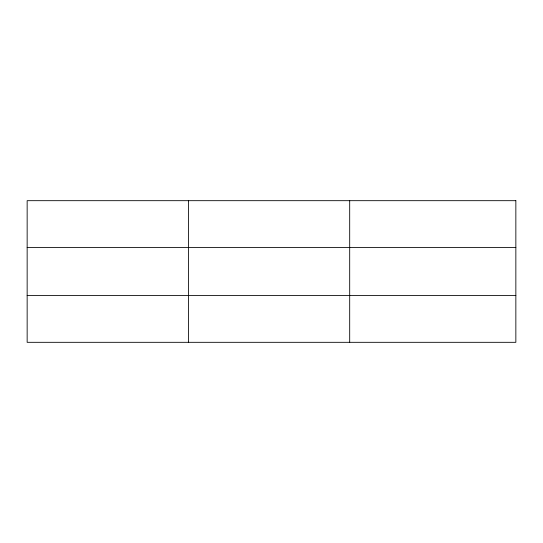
<?xml version="1.0" encoding="UTF-8"?>
<svg xmlns="http://www.w3.org/2000/svg" width="543" height="543" viewBox="0 0 543 543"><rect width="100%" height="100%" fill="white"/><g stroke="black" fill="none" stroke-linecap="round" stroke-linejoin="round"><path stroke-width="0.81" d="M188.421 342.321L188.421 200.679M349.692 342.321L349.692 200.679M27.15 247.418L515.85 247.418M27.15 295.582L515.85 295.582M515.85 200.679L515.85 342.321L27.15 342.321L27.15 200.679L515.85 200.679"/></g></svg>
